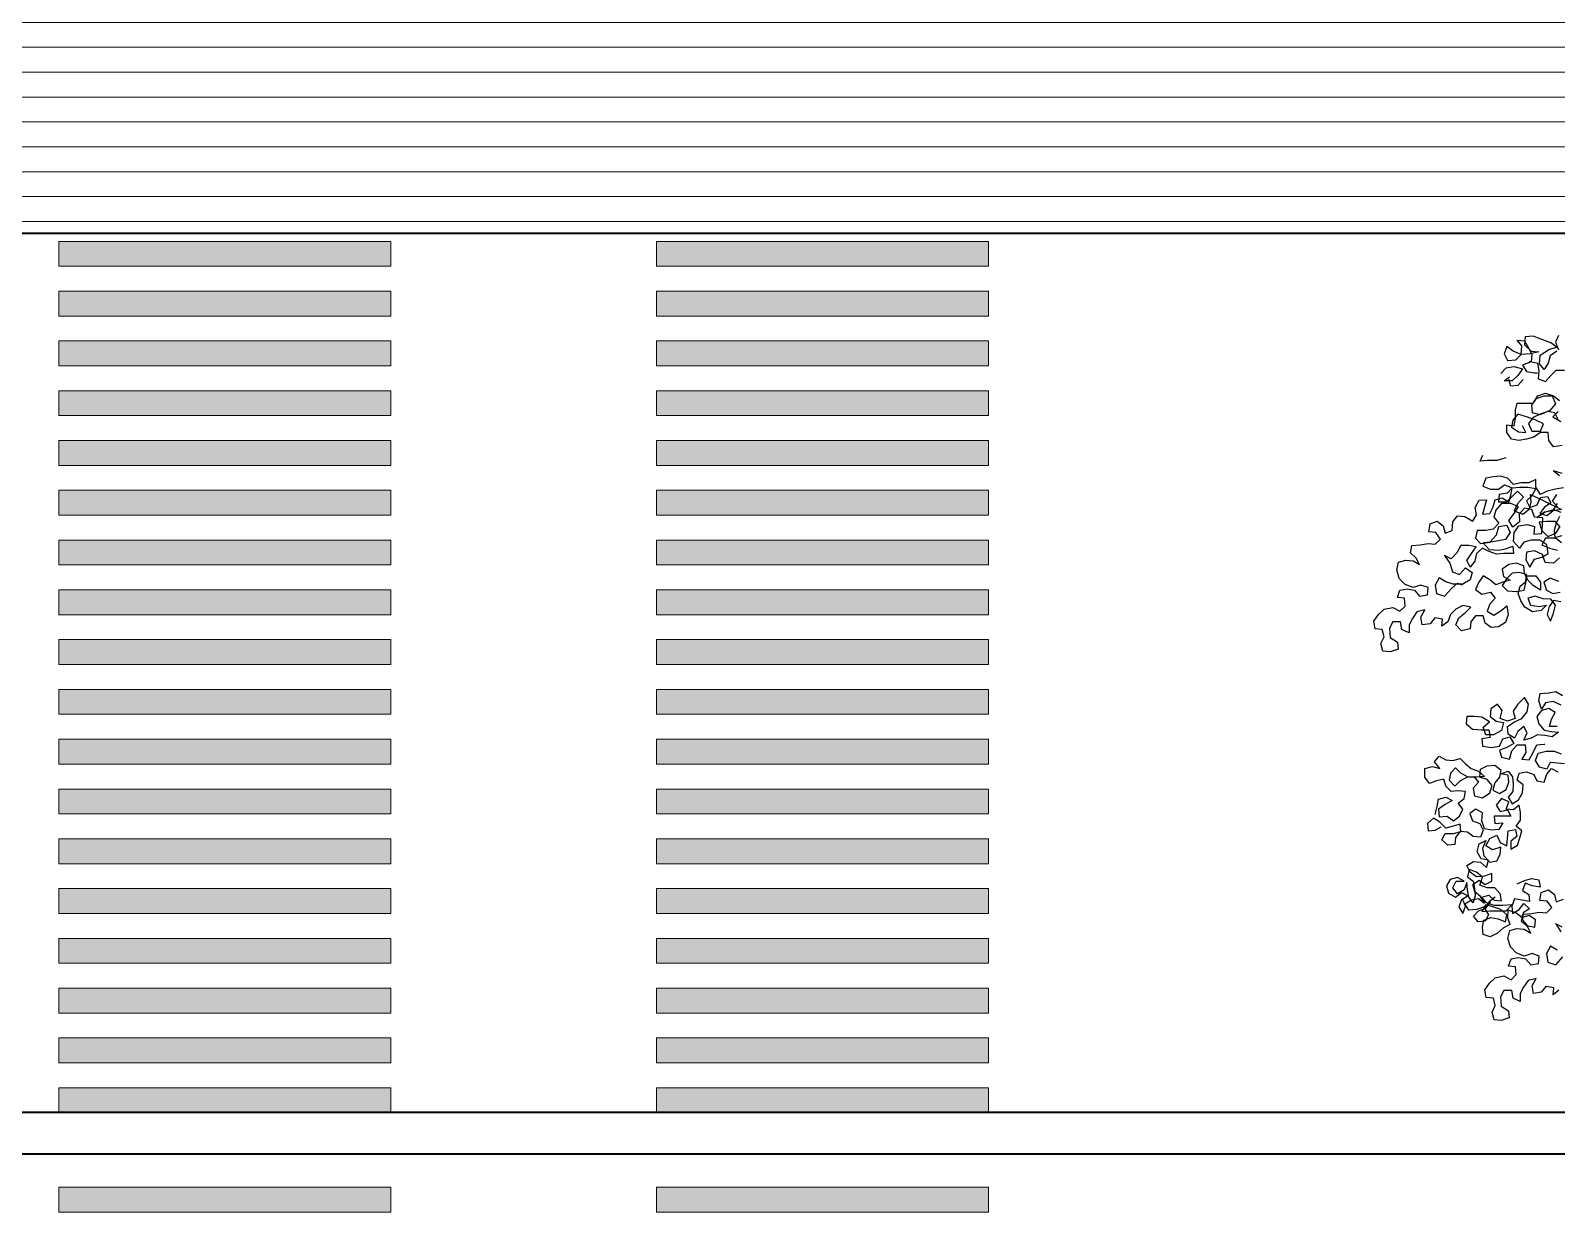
# Model space of a CAD drawing. Header units: millimetres. Extents: x 1564 to 2013, y 216 to 285.
# Drawn here: x 1597.78 to 1606.97, y 224.5 to 231.67 of the extents above; entities that cross this region are included whole.
import ezdxf

# ---------------------------------------------------------------- set-up
doc = ezdxf.new("R2010")
doc.units = ezdxf.units.MM
doc.header["$LTSCALE"] = 10
doc.layers.get('0').update_dxf_attribs({"color": 90})
for name, color, linetype, lineweight in [('cinza 03', 252, 'Continuous', 13), ('PN 05', 50, 'Continuous', 40), ('PN 06', 1, 'Continuous', 40), ('PN-01', 90, 'Continuous', 13)]:
    doc.layers.add(name, color=color, linetype=linetype, lineweight=lineweight)
doc.layers.add('ÁRVORE PRESERVADA', color=252, linetype='Continuous')

# ---------------------------------------------------------------- blocks, each defined once
blk = doc.blocks.new('A$C338F7350')
for points in [[(1.17, 11.164), (1.234, 11.149), (1.244, 11.09), (1.239, 11.031), (1.294, 11.011), (1.333, 11.055), (1.373, 11.095), (1.437, 11.095)], [(1.392, 11.357), (1.368, 11.307), (1.392, 11.248)], [(1.378, 11.238), (1.328, 11.204), (1.313, 11.149), (1.284, 11.1), (1.249, 11.144), (1.254, 11.208), (1.323, 11.253), (1.378, 11.268), (1.333, 11.302), (1.254, 11.332), (1.2, 11.352), (1.14, 11.347), (1.135, 11.287), (1.185, 11.238), (1.244, 11.233), (1.18, 11.218), (1.111, 11.213), (1.051, 11.238), (1.002, 11.273), (0.982, 11.218), (1.007, 11.169), (1.071, 11.174), (1.111, 11.213), (1.116, 11.278), (1.081, 11.322), (1.135, 11.317), (1.165, 11.263), (1.19, 11.213), (1.185, 11.159), (1.121, 11.134), (1.15, 11.085), (1.21, 11.075), (1.234, 11.075)], [(0.958, 11.07), (0.997, 11.114), (1.056, 11.124), (1.121, 11.105), (1.086, 11.055), (1.042, 11.016), (0.982, 11.015), (1.022, 11.045)], [(1.418, 10.527), (1.354, 10.517), (1.319, 10.566), (1.314, 10.625), (1.255, 10.625), (1.205, 10.591), (1.151, 10.576), (1.092, 10.566), (1.037, 10.576), (1.003, 10.625), (1.002, 10.684), (1.057, 10.675), (1.067, 10.734), (1.067, 10.793), (1.081, 10.848), (1.2, 10.848), (1.235, 10.902), (1.294, 10.922), (1.353, 10.902), (1.398, 10.868)], [(1.388, 10.784), (1.348, 10.744), (1.408, 10.709)], [(1.388, 10.724), (1.363, 10.774), (1.309, 10.783), (1.254, 10.759), (1.195, 10.774), (1.19, 10.833), (1.225, 10.882), (1.284, 10.902), (1.343, 10.902), (1.368, 10.843), (1.324, 10.788), (1.254, 10.764), (1.2, 10.739), (1.166, 10.694), (1.19, 10.635), (1.255, 10.635), (1.279, 10.69), (1.22, 10.719), (1.151, 10.744), (1.086, 10.764), (1.047, 10.719), (1.037, 10.665), (1.091, 10.63), (1.146, 10.625), (1.121, 10.675)], [(1.126, 11.026), (1.086, 10.981), (1.032, 10.976), (1.017, 11.025)], [(1.419, 10.317), (1.354, 10.337), (1.399, 10.302)], [(1.429, 10.208), (1.369, 10.198), (1.305, 10.183), (1.256, 10.159), (1.221, 10.213), (1.221, 10.272), (1.167, 10.247), (1.107, 10.247), (1.053, 10.233), (1.008, 10.282), (0.954, 10.297), (0.9, 10.292), (0.845, 10.282), (0.821, 10.222), (0.88, 10.198), (0.939, 10.198), (0.984, 10.232), (1.043, 10.208), (1.004, 10.168), (0.944, 10.158), (0.939, 10.104), (0.999, 10.104), (1.043, 10.144), (1.083, 10.183), (1.127, 10.139), (1.083, 10.089), (1.058, 10.035), (1.122, 10.01), (1.172, 10.05), (1.186, 10.104), (1.181, 10.159), (1.285, 10.109), (1.414, 10.045), (1.345, 10.035), (1.285, 10.025), (1.231, 9.986), (1.285, 10.025), (1.355, 10.045), (1.409, 10.025)], [(1.404, 9.912), (1.369, 9.956), (1.3, 9.956), (1.246, 9.951), (1.266, 9.887), (1.31, 9.842), (1.37, 9.867), (1.404, 9.917)], [(1.384, 10.065), (1.345, 10.109), (1.379, 10.159)], [(0.995, 10.434), (0.93, 10.414), (0.856, 10.414), (0.802, 10.409), (0.822, 10.454)], [(1.393, 9.503), (1.329, 9.528), (1.28, 9.498), (1.3, 9.439), (1.349, 9.414), (1.403, 9.424)], [(1.408, 9.35), (1.354, 9.36), (1.32, 9.315), (1.305, 9.256), (1.33, 9.206), (1.354, 9.266), (1.369, 9.325), (1.334, 9.37), (1.275, 9.374), (1.216, 9.394), (1.161, 9.379), (1.181, 9.325), (1.245, 9.315), (1.3, 9.325), (1.26, 9.285), (1.196, 9.275), (1.137, 9.31), (1.107, 9.359), (1.087, 9.414), (1.102, 9.468), (1.146, 9.503), (1.151, 9.557), (1.097, 9.572), (1.043, 9.567), (1.003, 9.527), (0.968, 9.473), (1.008, 9.433), (1.077, 9.429), (1.132, 9.439), (1.146, 9.493), (1.156, 9.547), (1.22, 9.547), (1.255, 9.498), (1.255, 9.439), (1.201, 9.473), (1.161, 9.513), (1.136, 9.567), (1.131, 9.621), (1.072, 9.641), (1.018, 9.631), (0.968, 9.597), (0.978, 9.542), (1.028, 9.513), (0.973, 9.498), (0.919, 9.478), (0.875, 9.517), (0.825, 9.547), (0.791, 9.498), (0.766, 9.443), (0.815, 9.409), (0.88, 9.423), (0.914, 9.379), (0.875, 9.334), (0.855, 9.28), (0.904, 9.251), (0.959, 9.285), (1.003, 9.32), (1.013, 9.256), (0.993, 9.196), (0.939, 9.162), (0.885, 9.157), (0.84, 9.191), (0.825, 9.245), (0.766, 9.245), (0.731, 9.201), (0.727, 9.147), (0.662, 9.132), (0.618, 9.176), (0.642, 9.23), (0.692, 9.27), (0.731, 9.31), (0.672, 9.324), (0.618, 9.295), (0.578, 9.255), (0.558, 9.201), (0.514, 9.166), (0.519, 9.22), (0.46, 9.23), (0.425, 9.186), (0.366, 9.176), (0.356, 9.235), (0.385, 9.29), (0.326, 9.275), (0.292, 9.225), (0.267, 9.176), (0.267, 9.116), (0.213, 9.141), (0.203, 9.2), (0.143, 9.2), (0.119, 9.151), (0.124, 9.082), (0.178, 9.047), (0.183, 8.993), (0.124, 8.973), (0.069, 8.978), (0.055, 9.037), (0.079, 9.087), (0.064, 9.141), (0.01, 9.146), (0, 9.205), (0.035, 9.255), (0.079, 9.294), (0.143, 9.309), (0.198, 9.28), (0.237, 9.319), (0.232, 9.378), (0.178, 9.383), (0.197, 9.438), (0.252, 9.448), (0.306, 9.438), (0.346, 9.393), (0.405, 9.403), (0.41, 9.458), (0.356, 9.477), (0.296, 9.458), (0.237, 9.482), (0.192, 9.527), (0.173, 9.591), (0.187, 9.65), (0.242, 9.665), (0.296, 9.66), (0.346, 9.631), (0.321, 9.68), (0.276, 9.719), (0.286, 9.774), (0.35, 9.779), (0.41, 9.789), (0.464, 9.784), (0.504, 9.823), (0.469, 9.873), (0.415, 9.878), (0.424, 9.937), (0.479, 9.957), (0.523, 9.922), (0.538, 9.868), (0.592, 9.888), (0.597, 9.952), (0.632, 9.997), (0.686, 9.992), (0.746, 9.957), (0.775, 10.007), (0.765, 10.061), (0.795, 10.115), (0.849, 10.12), (0.82, 10.012), (0.874, 10.017), (0.899, 10.066), (0.914, 10.12), (0.968, 10.135), (1.017, 10.101), (1.032, 10.155), (1.042, 10.209), (1.101, 10.214), (1.161, 10.215), (1.22, 10.205), (1.19, 10.15), (1.151, 10.111), (1.176, 10.061), (1.23, 10.081), (1.255, 10.136), (1.309, 10.145), (1.334, 10.096), (1.284, 10.061), (1.25, 10.017), (1.304, 10.002), (1.349, 10.037), (1.383, 10.091)], [(1.398, 9.992), (1.373, 9.943), (1.359, 9.888), (1.364, 9.834), (1.418, 9.849)], [(1.413, 9.795), (1.368, 9.829), (1.294, 9.829), (1.265, 9.78), (1.324, 9.755), (1.383, 9.74)], [(1.398, 9.681), (1.354, 9.641), (1.29, 9.646), (1.27, 9.706), (1.21, 9.735), (1.151, 9.725), (1.146, 9.666), (1.176, 9.612), (1.21, 9.671), (1.265, 9.686), (1.314, 9.715), (1.304, 9.78), (1.25, 9.814), (1.186, 9.814), (1.131, 9.799), (1.097, 9.755), (1.052, 9.804), (1.057, 9.873), (1.092, 9.923), (1.156, 9.933), (1.21, 9.918), (1.205, 9.859), (1.265, 9.864), (1.27, 9.928), (1.274, 9.982), (1.21, 9.987), (1.19, 10.047), (1.136, 10.056), (1.096, 10.012), (1.097, 9.953), (1.047, 9.913), (1.017, 9.962), (1.057, 10.017), (1.091, 10.066), (1.032, 10.091), (0.963, 10.091), (0.919, 10.041), (0.904, 9.987), (0.943, 9.942), (0.899, 9.898), (0.845, 9.888), (0.78, 9.888), (0.766, 9.829), (0.805, 9.789), (0.874, 9.799), (0.924, 9.854), (0.943, 9.918), (1.003, 9.928), (1.027, 9.873), (0.993, 9.819), (0.939, 9.809), (0.879, 9.799), (0.825, 9.794), (0.869, 9.745), (0.939, 9.74), (0.993, 9.75), (1.047, 9.77), (1.052, 9.715), (0.978, 9.715), (0.924, 9.71), (0.869, 9.73), (0.82, 9.755), (0.775, 9.715), (0.761, 9.656), (0.726, 9.611), (0.701, 9.661), (0.736, 9.715), (0.771, 9.764), (0.716, 9.774), (0.657, 9.774), (0.627, 9.72), (0.583, 9.675), (0.533, 9.7), (0.573, 9.641), (0.593, 9.576), (0.647, 9.557), (0.692, 9.606), (0.741, 9.572), (0.726, 9.517), (0.672, 9.483), (0.598, 9.483), (0.543, 9.502), (0.494, 9.532), (0.464, 9.477), (0.474, 9.413), (0.534, 9.393), (0.588, 9.453), (0.632, 9.492), (0.667, 9.478)], [(0.464, 7.749), (0.478, 7.809), (0.488, 7.863), (0.543, 7.878), (0.592, 7.853), (0.538, 7.824), (0.488, 7.789), (0.493, 7.73), (0.553, 7.735), (0.602, 7.7), (0.646, 7.735), (0.671, 7.789), (0.636, 7.834), (0.681, 7.868), (0.691, 7.923), (0.636, 7.927), (0.582, 7.922), (0.542, 7.962), (0.528, 8.016), (0.473, 8.001), (0.419, 7.982), (0.384, 8.031), (0.384, 8.095), (0.443, 8.11), (0.498, 8.095), (0.458, 8.145), (0.493, 8.189), (0.542, 8.16), (0.597, 8.155), (0.651, 8.17), (0.691, 8.13), (0.735, 8.096), (0.789, 8.076), (0.834, 8.036), (0.775, 8.031), (0.71, 8.031), (0.656, 8.061), (0.616, 8.1), (0.577, 8.061), (0.567, 8.006), (0.612, 7.962), (0.651, 8.002), (0.701, 8.031), (0.755, 8.036), (0.79, 7.992), (0.75, 7.947), (0.76, 7.888), (0.819, 7.873), (0.874, 7.913), (0.893, 7.967), (0.854, 8.012), (0.799, 8.031), (0.804, 8.091), (0.854, 8.115), (0.913, 8.12), (0.957, 8.086), (0.948, 8.031), (0.913, 7.987), (0.898, 7.933), (0.948, 7.908), (0.997, 7.938), (1.017, 7.992), (1.012, 8.046), (0.958, 8.056), (1.012, 8.076), (1.046, 8.032), (1.051, 7.977), (1.047, 7.923), (1.012, 7.878), (1.042, 7.829), (1.091, 7.859), (1.121, 7.913), (1.126, 7.972), (1.081, 8.007), (1.096, 8.061), (1.15, 8.071), (1.205, 8.051), (1.229, 8.002), (1.284, 7.992), (1.303, 8.052), (1.338, 8.096), (1.387, 8.071)], [(1.437, 8.131), (1.328, 8.141), (1.303, 8.091), (1.249, 8.106), (1.219, 8.155), (1.239, 8.21), (1.298, 8.225), (1.358, 8.225), (1.412, 8.205)], [(1.412, 8.571), (1.352, 8.6), (1.293, 8.59), (1.263, 8.541), (1.244, 8.605), (1.254, 8.659), (1.318, 8.664), (1.372, 8.674), (1.422, 8.645)], [(1.382, 8.412), (1.323, 8.412), (1.338, 8.467), (1.367, 8.516), (1.318, 8.546), (1.263, 8.531), (1.229, 8.486), (1.244, 8.432), (1.283, 8.383), (1.338, 8.373), (1.392, 8.368), (1.343, 8.333), (1.288, 8.343), (1.234, 8.348), (1.185, 8.323), (1.13, 8.308), (1.155, 8.363), (1.13, 8.412), (1.086, 8.373), (1.061, 8.323), (1.012, 8.353), (1.007, 8.412), (1.061, 8.447), (1.115, 8.472), (1.155, 8.521), (1.165, 8.58), (1.135, 8.63), (1.086, 8.58), (1.051, 8.526), (1.066, 8.471), (1.007, 8.452), (0.952, 8.471), (0.967, 8.531), (0.932, 8.58), (0.883, 8.545), (0.878, 8.486), (0.923, 8.452), (0.977, 8.442), (0.962, 8.382), (0.903, 8.348), (0.844, 8.348), (0.824, 8.407), (0.873, 8.447), (0.814, 8.481), (0.759, 8.486), (0.7, 8.486), (0.695, 8.432), (0.745, 8.392), (0.809, 8.387), (0.868, 8.387), (0.878, 8.328), (0.814, 8.318), (0.819, 8.264), (0.888, 8.254), (0.947, 8.264), (0.972, 8.318), (1.026, 8.333), (1.056, 8.284), (1.002, 8.254), (0.947, 8.234), (0.962, 8.18), (1.022, 8.165), (1.041, 8.229), (1.081, 8.274), (1.14, 8.274), (1.145, 8.215), (1.116, 8.165), (1.17, 8.16), (1.204, 8.22), (1.229, 8.274), (1.284, 8.279), (1.288, 8.279)], [(0.914, 7.127), (0.869, 7.092), (0.835, 7.043), (0.865, 6.993), (0.84, 6.944), (0.786, 6.939), (0.751, 6.984), (0.79, 7.023), (0.845, 7.043), (0.879, 7.087), (0.835, 7.053), (0.776, 7.033), (0.716, 7.028), (0.687, 7.077), (0.736, 7.107), (0.79, 7.117), (0.835, 7.082), (0.805, 7.132), (0.761, 7.166), (0.746, 7.221), (0.795, 7.255), (0.84, 7.221), (0.889, 7.246), (0.889, 7.305), (0.835, 7.285), (0.775, 7.28), (0.726, 7.315), (0.701, 7.364), (0.751, 7.394), (0.805, 7.389), (0.849, 7.349), (0.864, 7.404), (0.81, 7.414), (0.78, 7.468), (0.795, 7.527), (0.844, 7.552), (0.82, 7.493), (0.83, 7.438), (0.874, 7.389), (0.928, 7.399), (0.953, 7.448), (0.958, 7.503), (0.894, 7.483), (0.844, 7.512), (0.874, 7.567), (0.928, 7.592), (0.953, 7.537), (1.002, 7.513), (1.007, 7.567), (1.012, 7.626), (1.067, 7.636), (1.077, 7.582), (1.032, 7.547), (1.032, 7.488), (1.082, 7.518), (1.101, 7.572), (1.116, 7.626), (1.072, 7.661), (1.106, 7.705), (1.106, 7.765), (1.096, 7.819), (1.052, 7.784), (0.997, 7.789), (1.017, 7.844), (0.963, 7.868), (0.923, 7.819), (0.953, 7.77), (1.007, 7.784), (1.032, 7.735), (0.908, 7.735), (0.913, 7.681), (0.973, 7.686), (0.943, 7.636), (0.889, 7.631), (0.834, 7.641), (0.815, 7.7), (0.819, 7.76), (0.77, 7.789), (0.725, 7.755), (0.745, 7.7), (0.8, 7.68), (0.824, 7.631), (0.805, 7.577), (0.75, 7.582), (0.706, 7.616), (0.651, 7.621), (0.617, 7.576), (0.612, 7.522), (0.558, 7.517), (0.513, 7.557), (0.538, 7.606), (0.602, 7.606), (0.656, 7.621), (0.651, 7.675), (0.543, 7.646), (0.498, 7.69), (0.449, 7.72), (0.404, 7.68), (0.409, 7.626), (0.464, 7.631), (0.508, 7.655)], [(1.395, 6.425), (1.35, 6.39), (1.355, 6.444), (1.296, 6.454), (1.261, 6.41), (1.202, 6.4), (1.192, 6.459), (1.222, 6.513), (1.162, 6.499), (1.128, 6.449), (1.103, 6.4), (1.103, 6.34), (1.049, 6.365), (1.039, 6.424), (0.98, 6.424), (0.955, 6.375), (0.96, 6.306), (1.014, 6.271), (1.019, 6.217), (0.96, 6.197), (0.906, 6.202), (0.891, 6.261), (0.915, 6.311), (0.901, 6.365), (0.846, 6.37), (0.836, 6.429), (0.871, 6.479), (0.915, 6.518), (0.98, 6.533), (1.034, 6.503), (1.073, 6.543), (1.068, 6.602), (1.014, 6.607), (1.034, 6.662), (1.088, 6.671), (1.143, 6.662), (1.182, 6.617), (1.241, 6.627), (1.246, 6.682), (1.192, 6.701), (1.133, 6.681), (1.073, 6.706), (1.029, 6.751), (1.009, 6.815), (1.024, 6.874), (1.078, 6.889), (1.132, 6.884), (1.182, 6.854), (1.157, 6.904), (1.113, 6.943), (1.122, 6.998), (1.187, 7.003), (1.246, 7.013), (1.3, 7.008), (1.34, 7.047), (1.305, 7.097), (1.251, 7.102), (1.261, 7.161), (1.315, 7.181), (1.36, 7.146), (1.374, 7.092), (1.429, 7.112)], [(1.419, 6.899), (1.37, 6.924), (1.409, 6.865)], [(1.38, 6.726), (1.33, 6.756), (1.301, 6.701), (1.311, 6.637), (1.37, 6.617), (1.424, 6.677)], [(1.08, 7.226), (1.135, 7.251), (1.189, 7.266), (1.243, 7.256), (1.253, 7.202), (1.194, 7.212), (1.14, 7.231), (1.12, 7.177), (1.169, 7.147), (1.174, 7.093), (1.115, 7.103), (1.061, 7.113), (1.041, 7.058), (1.046, 7.004), (1.095, 7.034), (1.13, 7.078), (1.174, 7.039), (1.125, 7.009), (1.12, 6.955), (1.16, 6.91), (1.214, 6.9), (1.219, 6.955), (1.17, 6.989), (1.115, 6.974), (1.071, 7.009), (1.011, 7.029), (1.007, 6.974), (1.026, 6.92), (0.977, 6.895), (0.932, 6.855), (0.878, 6.826), (0.824, 6.846), (0.819, 6.9), (0.829, 6.954), (0.883, 6.974), (0.937, 6.964), (0.992, 6.94), (1.002, 6.994), (0.957, 7.033), (0.898, 7.053), (0.843, 7.068), (0.814, 7.018), (0.878, 7.023), (0.997, 7.024), (1.041, 7.068), (0.972, 7.063), (0.908, 7.063), (0.848, 7.083), (0.814, 7.127), (0.868, 7.142), (0.908, 7.103), (0.962, 7.098), (0.952, 7.152), (0.912, 7.197), (0.853, 7.196), (0.799, 7.216), (0.818, 7.276), (0.774, 7.315), (0.72, 7.335), (0.705, 7.28), (0.749, 7.246), (0.759, 7.191), (0.764, 7.137), (0.749, 7.083), (0.715, 7.127), (0.705, 7.181), (0.7, 7.236), (0.68, 7.181), (0.631, 7.152), (0.596, 7.196), (0.621, 7.246), (0.68, 7.246), (0.631, 7.275), (0.576, 7.26), (0.547, 7.211), (0.562, 7.157), (0.616, 7.127), (0.66, 7.162), (0.71, 7.137), (0.66, 7.107), (0.641, 7.053), (0.67, 7.004), (0.69, 7.058), (0.67, 7.107)]]:
    blk.add_lwpolyline(points)

msp = doc.modelspace()

# ---------------------------------------------------------------- hatches: boundary and pattern name
at = {"layer": 'cinza 03'}
h = msp.add_hatch(dxfattribs=at)
h.set_pattern_fill('_USER', color=256, scale=0.15, style=0, pattern_type=0)
h.set_pattern_definition([(0, (963.22674, 189.11928), (0, 0.15), [])])
h.paths.add_polyline_path([(1607.1708, 238.3), (1602.1708, 238.3), (1602.1708, 232), (1599.1708, 232), (1599.1708, 230.45), (1607.1708, 230.45)])
h.paths.add_polyline_path([(1610.1708, 272.95), (1607.1708, 272.95), (1607.1708, 257.2), (1608.1708, 257.2), (1608.1708, 250.9), (1607.1708, 250.9), (1607.1708, 244.6), (1608.1708, 244.6), (1608.1708, 238.3), (1607.1708, 238.3), (1607.1708, 230.45), (1610.1708, 230.45)])
h.paths.add_polyline_path([(1596.1708, 238.3), (1591.1708, 238.3), (1591.1708, 230.45), (1599.1708, 230.45), (1599.1708, 232), (1596.1708, 232)])
h.paths.add_polyline_path([(1591.1708, 238.3), (1590.1708, 238.3), (1590.1708, 244.6), (1591.1708, 244.6), (1591.1708, 250.9), (1590.1708, 250.9), (1590.1708, 257.2), (1591.1708, 257.2), (1591.1708, 263.5), (1590.1708, 263.5), (1590.1708, 269.8), (1591.1708, 269.8), (1591.1708, 272.95), (1588.1604, 272.95), (1588.1604, 230.45), (1591.1708, 230.45)])
h.paths.add_polyline_path([(1595.9958, 250.9), (1591.1708, 250.9), (1591.1708, 244.6), (1595.9958, 244.6)])
h.paths.add_polyline_path([(1596.1708, 263.5), (1591.1708, 263.5), (1591.1708, 257.2), (1596.1708, 257.2)])
h.paths.add_polyline_path([(1599.1708, 257.2), (1596.1708, 257.2), (1596.1708, 250.9), (1599.1708, 250.9)])
h.paths.add_polyline_path([(1607.1708, 250.9), (1602.1708, 250.9), (1602.1708, 244.6), (1607.1708, 244.6)])
h.paths.add_polyline_path([(1607.1708, 272.95), (1602.1708, 272.95), (1602.1708, 269.8), (1599.1708, 269.8), (1599.1708, 263.5), (1602.1708, 263.5), (1602.1708, 257.2), (1607.1708, 257.2)])
h.paths.add_polyline_path([(1599.1708, 269.8), (1596.1708, 269.8), (1596.1708, 263.5), (1599.1708, 263.5)])
h.paths.add_polyline_path([(1596.1708, 272.95), (1591.1708, 272.95), (1591.1708, 269.8), (1596.1708, 269.8)])
h.paths.add_polyline_path([(1602.1708, 257.2), (1599.1708, 257.2), (1599.1708, 250.9), (1602.1708, 250.9)])
h = msp.add_hatch(color=256, dxfattribs=at)
h.paths.add_polyline_path([(1601.5458, 225.3), (1601.5458, 225.15), (1603.5458, 225.15), (1603.5458, 225.3)])
h.paths.add_polyline_path([(1601.5458, 227.1), (1601.5458, 226.95), (1603.5458, 226.95), (1603.5458, 227.1)])
h.paths.add_polyline_path([(1601.5458, 226.8), (1601.5458, 226.65), (1603.5458, 226.65), (1603.5458, 226.8)])
h.paths.add_polyline_path([(1601.5458, 226.5), (1601.5458, 226.35), (1603.5458, 226.35), (1603.5458, 226.5)])
h.paths.add_polyline_path([(1601.5458, 226.2), (1601.5458, 226.05), (1603.5458, 226.05), (1603.5458, 226.2)])
h.paths.add_polyline_path([(1601.5458, 225.9), (1601.5458, 225.75), (1603.5458, 225.75), (1603.5458, 225.9)])
h.paths.add_polyline_path([(1601.5458, 225.6), (1601.5458, 225.45), (1603.5458, 225.45), (1603.5458, 225.6)])
h.paths.add_polyline_path([(1601.5458, 224.7), (1601.5458, 224.55), (1603.5458, 224.55), (1603.5458, 224.7)])
h.paths.add_polyline_path([(1601.5458, 224.4), (1601.5458, 224.25), (1603.5458, 224.25), (1603.5458, 224.4)])
h.paths.add_polyline_path([(1601.5458, 224.1), (1601.5458, 223.95), (1603.5458, 223.95), (1603.5458, 224.1)])
h.paths.add_polyline_path([(1601.5458, 223.8), (1601.5458, 223.65), (1603.5458, 223.65), (1603.5458, 223.8)])
h.paths.add_polyline_path([(1601.5458, 223.5), (1601.5458, 223.35), (1603.5458, 223.35), (1603.5458, 223.5)])
h.paths.add_polyline_path([(1599.9458, 224.7), (1599.9458, 224.55), (1597.9458, 224.55), (1597.9458, 224.7)])
h.paths.add_polyline_path([(1599.9458, 224.4), (1599.9458, 224.25), (1597.9458, 224.25), (1597.9458, 224.4)])
h.paths.add_polyline_path([(1599.9458, 224.1), (1599.9458, 223.95), (1597.9458, 223.95), (1597.9458, 224.1)])
h.paths.add_polyline_path([(1599.9458, 223.8), (1599.9458, 223.65), (1597.9458, 223.65), (1597.9458, 223.8)])
h.paths.add_polyline_path([(1599.9458, 223.5), (1599.9458, 223.35), (1597.9458, 223.35), (1597.9458, 223.5)])
h.paths.add_polyline_path([(1599.9458, 225.3), (1599.9458, 225.15), (1597.9458, 225.15), (1597.9458, 225.3)])
h.paths.add_polyline_path([(1599.9458, 227.1), (1599.9458, 226.95), (1597.9458, 226.95), (1597.9458, 227.1)])
h.paths.add_polyline_path([(1599.9458, 226.8), (1599.9458, 226.65), (1597.9458, 226.65), (1597.9458, 226.8)])
h.paths.add_polyline_path([(1599.9458, 226.5), (1599.9458, 226.35), (1597.9458, 226.35), (1597.9458, 226.5)])
h.paths.add_polyline_path([(1599.9458, 226.2), (1599.9458, 226.05), (1597.9458, 226.05), (1597.9458, 226.2)])
h.paths.add_polyline_path([(1599.9458, 225.9), (1599.9458, 225.75), (1597.9458, 225.75), (1597.9458, 225.9)])
h.paths.add_polyline_path([(1599.9458, 225.6), (1599.9458, 225.45), (1597.9458, 225.45), (1597.9458, 225.6)])
h.paths.add_polyline_path([(1599.9458, 230.1), (1599.9458, 229.95), (1597.9458, 229.95), (1597.9458, 230.1)])
h.paths.add_polyline_path([(1599.9458, 229.8), (1599.9458, 229.65), (1597.9458, 229.65), (1597.9458, 229.8)])
h.paths.add_polyline_path([(1599.9458, 230.4), (1599.9458, 230.25), (1597.9458, 230.25), (1597.9458, 230.4)])
h.paths.add_polyline_path([(1601.5458, 230.4), (1601.5458, 230.25), (1603.5458, 230.25), (1603.5458, 230.4)])
h.paths.add_polyline_path([(1601.5458, 230.1), (1601.5458, 229.95), (1603.5458, 229.95), (1603.5458, 230.1)])
h.paths.add_polyline_path([(1601.5458, 229.8), (1601.5458, 229.65), (1603.5458, 229.65), (1603.5458, 229.8)])
h = msp.add_hatch(color=256, dxfattribs=at)
h.paths.add_polyline_path([(1601.5458, 227.4), (1601.5458, 227.25), (1603.5458, 227.25), (1603.5458, 227.4)])
h.paths.add_polyline_path([(1601.5458, 229.5), (1601.5458, 229.35), (1603.5458, 229.35), (1603.5458, 229.5)])
h.paths.add_polyline_path([(1601.5458, 229.2), (1601.5458, 229.05), (1603.5458, 229.05), (1603.5458, 229.2)])
h.paths.add_polyline_path([(1601.5458, 228.9), (1601.5458, 228.75), (1603.5458, 228.75), (1603.5458, 228.9)])
h.paths.add_polyline_path([(1601.5458, 228.6), (1601.5458, 228.45), (1603.5458, 228.45), (1603.5458, 228.6)])
h.paths.add_polyline_path([(1601.5458, 228.3), (1601.5458, 228.15), (1603.5458, 228.15), (1603.5458, 228.3)])
h.paths.add_polyline_path([(1601.5458, 228), (1601.5458, 227.85), (1603.5458, 227.85), (1603.5458, 228)])
h.paths.add_polyline_path([(1601.5458, 227.7), (1601.5458, 227.55), (1603.5458, 227.55), (1603.5458, 227.7)])
h.paths.add_polyline_path([(1599.9458, 227.4), (1599.9458, 227.25), (1597.9458, 227.25), (1597.9458, 227.4)])
h.paths.add_polyline_path([(1599.9458, 229.5), (1599.9458, 229.35), (1597.9458, 229.35), (1597.9458, 229.5)])
h.paths.add_polyline_path([(1599.9458, 229.2), (1599.9458, 229.05), (1597.9458, 229.05), (1597.9458, 229.2)])
h.paths.add_polyline_path([(1599.9458, 228.9), (1599.9458, 228.75), (1597.9458, 228.75), (1597.9458, 228.9)])
h.paths.add_polyline_path([(1599.9458, 228.6), (1599.9458, 228.45), (1597.9458, 228.45), (1597.9458, 228.6)])
h.paths.add_polyline_path([(1599.9458, 228.3), (1599.9458, 228.15), (1597.9458, 228.15), (1597.9458, 228.3)])
h.paths.add_polyline_path([(1599.9458, 228), (1599.9458, 227.85), (1597.9458, 227.85), (1597.9458, 228)])
h.paths.add_polyline_path([(1599.9458, 227.7), (1599.9458, 227.55), (1597.9458, 227.55), (1597.9458, 227.7)])

# ---------------------------------------------------------------- linework, layer by layer
at = {"layer": 'PN 05'}
msp.add_line((1585.0333, 230.45), (1610.1708, 230.45), dxfattribs=at)
at = {"layer": 'PN 06'}
for p, q in [((1612.1708, 225.15), (1576.7427, 225.15)), ((1612.1708, 224.9), (1576.7427, 224.9))]:
    msp.add_line(p, q, dxfattribs=at)
at = {"layer": 'PN-01'}
for points in [[(1599.9458, 230.4), (1599.9458, 230.25), (1597.9458, 230.25), (1597.9458, 230.4)], [(1601.5458, 230.4), (1601.5458, 230.25), (1603.5458, 230.25), (1603.5458, 230.4)], [(1599.9458, 230.1), (1599.9458, 229.95), (1597.9458, 229.95), (1597.9458, 230.1)], [(1601.5458, 230.1), (1601.5458, 229.95), (1603.5458, 229.95), (1603.5458, 230.1)], [(1599.9458, 229.8), (1599.9458, 229.65), (1597.9458, 229.65), (1597.9458, 229.8)], [(1601.5458, 229.8), (1601.5458, 229.65), (1603.5458, 229.65), (1603.5458, 229.8)], [(1599.9458, 229.5), (1599.9458, 229.35), (1597.9458, 229.35), (1597.9458, 229.5)], [(1601.5458, 229.5), (1601.5458, 229.35), (1603.5458, 229.35), (1603.5458, 229.5)], [(1599.9458, 229.2), (1599.9458, 229.05), (1597.9458, 229.05), (1597.9458, 229.2)], [(1601.5458, 229.2), (1601.5458, 229.05), (1603.5458, 229.05), (1603.5458, 229.2)], [(1599.9458, 228.9), (1599.9458, 228.75), (1597.9458, 228.75), (1597.9458, 228.9)], [(1601.5458, 228.9), (1601.5458, 228.75), (1603.5458, 228.75), (1603.5458, 228.9)], [(1599.9458, 228.6), (1599.9458, 228.45), (1597.9458, 228.45), (1597.9458, 228.6)], [(1601.5458, 228.6), (1601.5458, 228.45), (1603.5458, 228.45), (1603.5458, 228.6)], [(1599.9458, 228.3), (1599.9458, 228.15), (1597.9458, 228.15), (1597.9458, 228.3)], [(1601.5458, 228.3), (1601.5458, 228.15), (1603.5458, 228.15), (1603.5458, 228.3)], [(1599.9458, 228), (1599.9458, 227.85), (1597.9458, 227.85), (1597.9458, 228)], [(1601.5458, 228), (1601.5458, 227.85), (1603.5458, 227.85), (1603.5458, 228)], [(1599.9458, 227.7), (1599.9458, 227.55), (1597.9458, 227.55), (1597.9458, 227.7)], [(1601.5458, 227.7), (1601.5458, 227.55), (1603.5458, 227.55), (1603.5458, 227.7)], [(1599.9458, 227.4), (1599.9458, 227.25), (1597.9458, 227.25), (1597.9458, 227.4)], [(1601.5458, 227.4), (1601.5458, 227.25), (1603.5458, 227.25), (1603.5458, 227.4)], [(1599.9458, 227.1), (1599.9458, 226.95), (1597.9458, 226.95), (1597.9458, 227.1)], [(1601.5458, 227.1), (1601.5458, 226.95), (1603.5458, 226.95), (1603.5458, 227.1)], [(1599.9458, 226.8), (1599.9458, 226.65), (1597.9458, 226.65), (1597.9458, 226.8)], [(1601.5458, 226.8), (1601.5458, 226.65), (1603.5458, 226.65), (1603.5458, 226.8)], [(1599.9458, 226.5), (1599.9458, 226.35), (1597.9458, 226.35), (1597.9458, 226.5)], [(1601.5458, 226.5), (1601.5458, 226.35), (1603.5458, 226.35), (1603.5458, 226.5)], [(1599.9458, 226.2), (1599.9458, 226.05), (1597.9458, 226.05), (1597.9458, 226.2)], [(1601.5458, 226.2), (1601.5458, 226.05), (1603.5458, 226.05), (1603.5458, 226.2)], [(1599.9458, 225.9), (1599.9458, 225.75), (1597.9458, 225.75), (1597.9458, 225.9)], [(1601.5458, 225.9), (1601.5458, 225.75), (1603.5458, 225.75), (1603.5458, 225.9)], [(1599.9458, 225.6), (1599.9458, 225.45), (1597.9458, 225.45), (1597.9458, 225.6)], [(1601.5458, 225.6), (1601.5458, 225.45), (1603.5458, 225.45), (1603.5458, 225.6)], [(1599.9458, 225.3), (1599.9458, 225.15), (1597.9458, 225.15), (1597.9458, 225.3)], [(1601.5458, 225.3), (1601.5458, 225.15), (1603.5458, 225.15), (1603.5458, 225.3)], [(1599.9458, 224.7), (1599.9458, 224.55), (1597.9458, 224.55), (1597.9458, 224.7)], [(1601.5458, 224.7), (1601.5458, 224.55), (1603.5458, 224.55), (1603.5458, 224.7)]]:
    msp.add_lwpolyline(points, close=True, dxfattribs=at)

# ---------------------------------------------------------------- block references
at = {"layer": 'ÁRVORE PRESERVADA', "xscale": 0.7999999999999545, "yscale": 0.8000000000001819, "zscale": 0.8}
msp.add_blockref('A$C338F7350', (1605.8648, 220.7475), dxfattribs=at)

doc.saveas('drawing.dxf')
